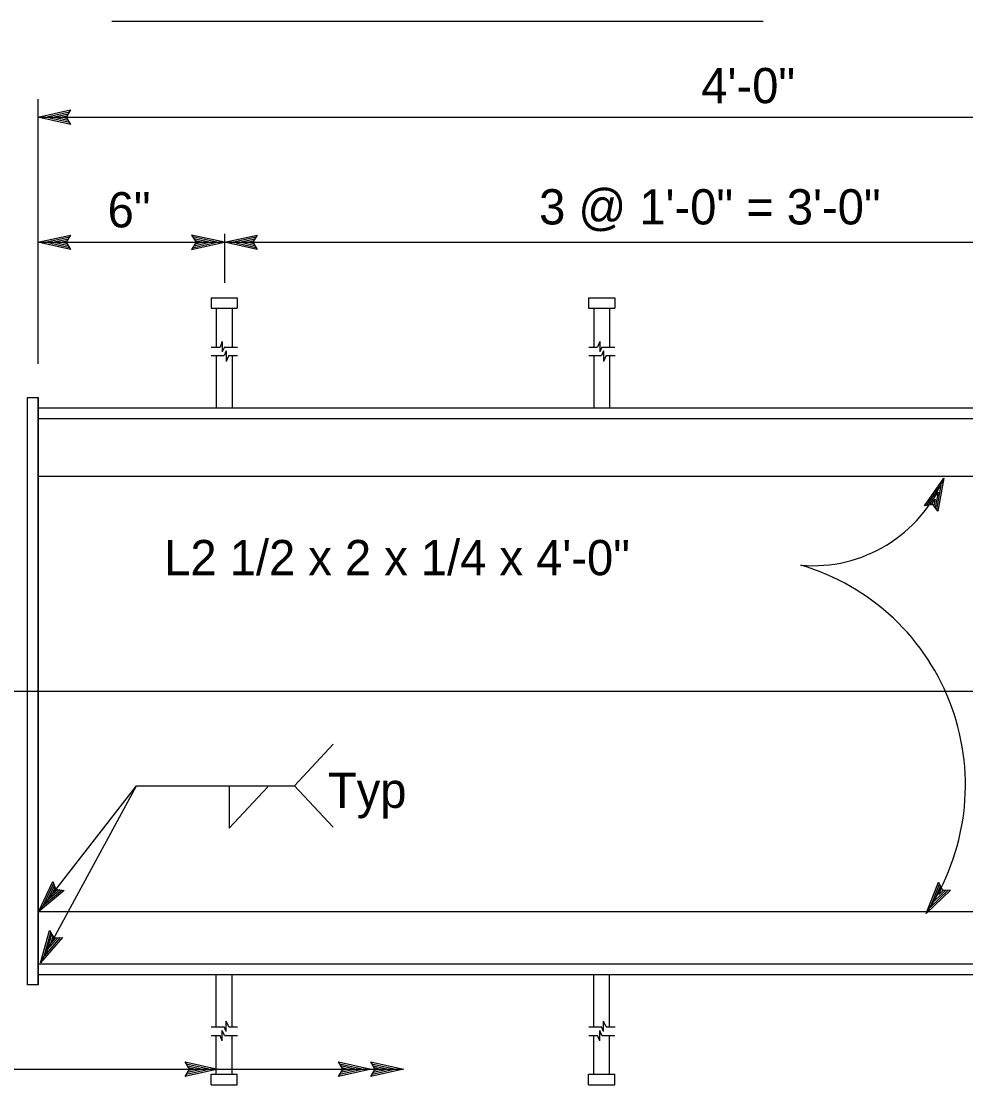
# Model space of a CAD drawing. Extents: x 0 to 2.83, y 0 to 1.83.
# Drawn here: x 1.2332 to 1.5459, y 0.6407 to 0.9926 of the extents above; entities that cross this region are included whole.
import ezdxf

# ---------------------------------------------------------------- set-up
doc = ezdxf.new("R2010")
doc.units = 0
for name, color, linetype in [('201 Center and Station Line', 7, 'Continuous'), ('212 Leaders and Dim Lines', 7, 'Continuous'), ('214 Text and Titles', 7, 'Continuous'), ('220 Structural Steel', 7, 'Continuous'), ('Default', 7, 'Continuous')]:
    doc.layers.add(name, color=color, linetype=linetype)

msp = doc.modelspace()

# ---------------------------------------------------------------- linework, layer by layer
at = {"layer": '201 Center and Station Line'}
msp.add_line((1.2020198048027368, 0.7709202056198098), (1.7708149526880077, 0.7709202056198098), dxfattribs=at)
at = {"layer": '212 Leaders and Dim Lines'}
for p, q in [((1.238667752318216, 0.9668566735636118), (1.238667752318216, 0.8792307836952341)), ((1.238667752318216, 0.9608921630193932), (1.2495206680939452, 0.963296995928586)), ((1.238667752318216, 0.9608921630193932), (1.7386859913241277, 0.9608921630193932)), ((1.2495206680939452, 0.9584676452569193), (1.238667752318216, 0.9608921630193932)), ((1.238667752318216, 0.9608921630193932), (1.238667752318216, 0.9608921630193932)), ((1.2491269710283206, 0.95911068379744), (1.2411644478760546, 0.9608888822105128)), ((1.241184132729336, 0.9608954438282734), (1.249094162939518, 0.9626473957703047)), ((1.2436644242427743, 0.9608856014016327), (1.2487759244781376, 0.9620207612741849)), ((1.2487070274916534, 0.9597602839557212), (1.2436644242427743, 0.9608856014016327)), ((1.2461644006094923, 0.9608856014016327), (1.2483494193237121, 0.9613711611159036)), ((1.2483887890302745, 0.9603901992607212), (1.2461644006094923, 0.9608856014016327)), ((1.2495206680939452, 0.963296995928586), (1.2480738313777733, 0.9608921630193932)), ((1.2480738313777733, 0.9608921630193932), (1.2495206680939452, 0.9584676452569193)), ((1.2495206680939452, 0.9632937151197059), (1.2495206680939452, 0.9632937151197059)), ((1.2495206680939452, 0.9584676452569193), (1.2495206680939452, 0.9584676452569193)), ((1.238667752318216, 0.9194686700978828), (1.2495206680939452, 0.9218735030070755)), ((1.238667752318216, 0.9194686700978828), (1.7386859913241277, 0.9194686700978828)), ((1.2495206680939452, 0.9170441523354088), (1.238667752318216, 0.9194686700978828)), ((1.238667752318216, 0.9194686700978828), (1.238667752318216, 0.9194686700978828)), ((1.2491269710283206, 0.9176871908759295), (1.2411644478760546, 0.9194653892890027)), ((1.241184132729336, 0.9194719509067629), (1.249094162939518, 0.9212239028487943)), ((1.2436644242427743, 0.9194621084801223), (1.2487759244781376, 0.9205972683526744)), ((1.2487070274916534, 0.918336791034211), (1.2436644242427743, 0.9194621084801223)), ((1.2461644006094923, 0.9194621084801223), (1.2483494193237121, 0.9199476681943932)), ((1.2483887890302745, 0.9189667063392107), (1.2461644006094923, 0.9194621084801223)), ((1.2495206680939452, 0.9218735030070755), (1.2480738313777733, 0.9194686700978828)), ((1.2480738313777733, 0.9194686700978828), (1.2495206680939452, 0.9170441523354088)), ((1.2495206680939452, 0.9218702221981951), (1.2495206680939452, 0.9218702221981951)), ((1.300432260297018, 0.9194686700978828), (1.2895826253301694, 0.9218735030070755)), ((1.2895826253301694, 0.9218735030070755), (1.2910261812374608, 0.9194686700978828)), ((1.2895826253301694, 0.9218702221981951), (1.2895826253301694, 0.9218702221981951)), ((1.2910261812374608, 0.9194686700978828), (1.2895826253301694, 0.9170441523354088)), ((1.2895826253301694, 0.9170441523354088), (1.300432260297018, 0.9194686700978828)), ((1.2899730415869148, 0.9176871908759295), (1.2979355647391793, 0.9194653892890027)), ((1.297915879885898, 0.9194719509067629), (1.2900058496757159, 0.9212239028487943)), ((1.2954355883724613, 0.9194621084801223), (1.290327368945977, 0.9205972683526744)), ((1.2903962659324615, 0.918336791034211), (1.2954355883724613, 0.9194621084801223)), ((1.2907145043938417, 0.9189667063392107), (1.2929356120057418, 0.9194621084801223)), ((1.2929356120057418, 0.9194621084801223), (1.2907505932915235, 0.9199476681943932)), ((1.300432260297018, 0.9194686700978828), (1.3112818952638683, 0.9218735030070755)), ((1.300432260297018, 0.9194686700978828), (1.300432260297018, 0.9194686700978828)), ((1.3112818952638683, 0.9170441523354088), (1.300432260297018, 0.9194686700978828)), ((1.300432260297018, 0.9194686700978828), (1.300432260297018, 0.9194686700978828)), ((1.3108914790071227, 0.9176871908759295), (1.302928955854857, 0.9194653892890027)), ((1.302948640708138, 0.9194719509067629), (1.310855390109441, 0.9212239028487943)), ((1.3054289322215764, 0.9194621084801223), (1.3105371516480606, 0.9205972683526744)), ((1.3104682546615762, 0.918336791034211), (1.3054289322215764, 0.9194621084801223)), ((1.3079256277794151, 0.9194621084801223), (1.3101106464936334, 0.9199476681943932)), ((1.3101500162001958, 0.9189667063392107), (1.3079256277794151, 0.9194621084801223)), ((1.3112818952638683, 0.9218735030070755), (1.309835058547696, 0.9194686700978828)), ((1.309835058547696, 0.9194686700978828), (1.3112818952638683, 0.9170441523354088)), ((1.3112818952638683, 0.9218702221981951), (1.3112818952638683, 0.9218702221981951)), ((1.2495206680939452, 0.9170441523354088), (1.2495206680939452, 0.9170441523354088)), ((1.2895826253301694, 0.9170441523354088), (1.2895826253301694, 0.9170441523354088)), ((1.3112818952638683, 0.9170441523354088), (1.3112818952638683, 0.9170441523354088)), ((1.5322437171841228, 0.8323018432022916), (1.5386478561182892, 0.8413896838004686)), ((1.5386478561182892, 0.8413896838004686), (1.5367023364523265, 0.830448186184974)), ((1.5386478561182892, 0.8413896838004686), (1.5386478561182892, 0.8413896838004686)), ((1.5329884607999305, 0.832416671513099), (1.5376898599252686, 0.8390865559665625)), ((1.537686579116388, 0.8390668711132813), (1.5362659888712586, 0.8310912247254948)), ((1.5337528892690193, 0.8325577462949478), (1.5367253021144869, 0.836780147323776)), ((1.534451701560503, 0.8326102392370311), (1.5357640251125857, 0.8344737386809895)), ((1.5357640251125857, 0.8344737386809895), (1.5353736088558418, 0.8322690351134895)), ((1.5367253021144869, 0.836780147323776), (1.5358099564369097, 0.8316259965729688)), ((1.5350356855411802, 0.8327086635034374), (1.5322437171841228, 0.8323018432022916)), ((1.5322437171841228, 0.8323018432022916), (1.5322437171841228, 0.8323018432022916)), ((1.5367023364523265, 0.830448186184974), (1.5350356855411802, 0.8327086635034374)), ((1.5367023364523265, 0.830448186184974), (1.5367023364523265, 0.830448186184974)), ((1.5328112971203993, 0.6973752971948437), (1.5368926233673772, 0.7077131259763801)), ((1.5368926233673772, 0.7077098451675), (1.5368926233673772, 0.7077098451675)), ((1.5368926233673772, 0.7077098451675), (1.5380769953731335, 0.7051639374764583)), ((1.5408919293923526, 0.7050097394590885), (1.5328112971203993, 0.6973752971948437)), ((1.5401406241587836, 0.7050425475478905), (1.5342089217033668, 0.699442206789375)), ((1.5342154833211283, 0.6994618916426562), (1.5371944577843573, 0.7069946288316146)), ((1.5356098270952165, 0.7015123971927864), (1.537535661907898, 0.7063811175710156)), ((1.5393663532630557, 0.7050556707834115), (1.5356098270952165, 0.7015123971927864)), ((1.5370107324870645, 0.7035793067873176), (1.5378342155159972, 0.7056626204262499)), ((1.5386675409715704, 0.705144252623177), (1.5370107324870645, 0.7035793067873176)), ((1.5380769953731335, 0.7051639374764583), (1.5408919293923526, 0.7050097394590885)), ((1.5408919293923526, 0.7050097394590885), (1.5408919293923526, 0.7050097394590885)), ((1.5328112971203993, 0.6973752971948437), (1.5328112971203993, 0.6973752971948437)), ((1.2888969362742055, 0.6458262438263463), (1.2874500995580334, 0.6482507615888203)), ((1.2874500995580334, 0.6482507615888203), (1.2874500995580334, 0.6482507615888203)), ((1.2874500995580334, 0.6482507615888203), (1.2983030153337627, 0.6458262438263463)), ((1.3396248031799873, 0.6458426478707473), (1.3381779664638151, 0.6482671656332213)), ((1.3381779664638151, 0.6482671656332213), (1.3381779664638151, 0.6482671656332213)), ((1.3381779664638151, 0.6482671656332213), (1.349027601430664, 0.6458426478707473)), ((1.3385683827205608, 0.6476241270927005), (1.3465309058728265, 0.6458459286796275)), ((1.3503366441738673, 0.6458262438263463), (1.3488898074576952, 0.6482507615888203)), ((1.3488898074576952, 0.6482507615888203), (1.3488898074576952, 0.6482507615888203)), ((1.3488898074576952, 0.6482507615888203), (1.3597394424245455, 0.6458262438263463)), ((1.2228829230932303, 0.6458262438263463), (1.3597394424245455, 0.6458262438263463)), ((1.2983030153337627, 0.6458262438263463), (1.2874500995580334, 0.6434214109171537)), ((1.2874500995580334, 0.6434214109171537), (1.2888969362742055, 0.6458262438263463)), ((1.2878437966236596, 0.6476077230482995), (1.2958063197759255, 0.6458295246352265)), ((1.2957866349226443, 0.6458196822085859), (1.2878766047124606, 0.6440710110754349)), ((1.293306343409206, 0.6458295246352265), (1.2881981239827218, 0.6446976455715546)), ((1.2882670209692062, 0.6469581228900181), (1.293306343409206, 0.6458295246352265)), ((1.2885852594305864, 0.6463282075850182), (1.290806367042488, 0.6458328054441067)), ((1.290806367042488, 0.6458328054441067), (1.2886213483282682, 0.6453472457298359)), ((1.2983030153337627, 0.6458262438263463), (1.2983030153337627, 0.6458262438263463)), ((1.349027601430664, 0.6458426478707473), (1.3381779664638151, 0.6434378149615546)), ((1.3381779664638151, 0.6434378149615546), (1.3396248031799873, 0.6458426478707473)), ((1.3465112210195453, 0.6458393670618671), (1.3386011908093616, 0.6440874151198359)), ((1.344030929506107, 0.6458492094885078), (1.3389227100796228, 0.6447140496159557)), ((1.3389916070661072, 0.6469745269344193), (1.344030929506107, 0.6458492094885078)), ((1.3393098455274877, 0.6463446116294193), (1.3415342339482683, 0.6458492094885078)), ((1.3415342339482683, 0.6458492094885078), (1.3393459344251692, 0.6453636497742369)), ((1.3597394424245455, 0.6458262438263463), (1.3488898074576952, 0.6434214109171537)), ((1.3488898074576952, 0.6434214109171537), (1.3503366441738673, 0.6458262438263463)), ((1.349027601430664, 0.6458426478707473), (1.349027601430664, 0.6458426478707473)), ((1.3492802237144408, 0.6476077230482995), (1.3572427468667065, 0.6458295246352265)), ((1.3572230620134254, 0.6458196822085859), (1.3493130318032434, 0.6440710110754349)), ((1.354742770499987, 0.6458295246352265), (1.3496345510735028, 0.6446976455715546)), ((1.3497034480599872, 0.6469581228900181), (1.354742770499987, 0.6458295246352265)), ((1.3500216865213677, 0.6463282075850182), (1.3522460749421483, 0.6458328054441067)), ((1.3522460749421483, 0.6458328054441067), (1.35006105622793, 0.6453472457298359)), ((1.3597394424245455, 0.6458262438263463), (1.3597394424245455, 0.6458262438263463)), ((1.2874500995580334, 0.6434214109171537), (1.2874500995580334, 0.6434214109171537)), ((1.3381779664638151, 0.6434378149615546), (1.3381779664638151, 0.6434378149615546)), ((1.3488898074576952, 0.6434214109171537), (1.3488898074576952, 0.6434214109171537))]:
    msp.add_line(p, q, dxfattribs=at)
for centre, radius, start, end in [((1.4952310243697098, 0.8594450346961588), 0.04702125677832135, 265.2204833333334, 337.4207916666667), ((1.4699784391978148, 0.7398221640512552), 0.07582830689003937, 325.9580222222222, 73.6588888888889)]:
    msp.add_arc(centre, radius, start, end, dxfattribs=at)
at = {"layer": '214 Text and Titles'}
for p, q in [((1.2631543541878663, 0.9926201305252044), (1.4787776180767551, 0.9926201305252044)), ((1.3236374215067326, 0.7396245697115025), (1.3364424185661845, 0.7533514740662942)), ((1.2388547584243876, 0.6978762767108516), (1.2712789925874877, 0.7396245697115025)), ((1.23950435858267, 0.6810457271553828), (1.2712789925874877, 0.7396245697115025)), ((1.2712789925874877, 0.7396245697115025), (1.3236374215067326, 0.7396245697115025)), ((1.3020136101772797, 0.7394145979431692), (1.3020136101772797, 0.7255236531443672)), ((1.3020136101772797, 0.7255236531443672), (1.3148186072367316, 0.7392505574991588)), ((1.3236374215067326, 0.7396245697115025), (1.3364424185661845, 0.7258976653567109)), ((1.2388547584243876, 0.6978762767108516), (1.2436119313006904, 0.7079188326931692)), ((1.2388547584243876, 0.6978762767108516), (1.2436119313006904, 0.7079188326931692)), ((1.2436119313006904, 0.7079188326931692), (1.2436119313006904, 0.7079188326931692)), ((1.2436119313006904, 0.7079188326931692), (1.2446257012446755, 0.7053040280156431)), ((1.2436119313006904, 0.7079188326931692), (1.2436119313006904, 0.7079188326931692)), ((1.2436119313006904, 0.7079188326931692), (1.2446257012446755, 0.7053040280156431)), ((1.2474242312194925, 0.7049595430832213), (1.2388547584243876, 0.6978762767108516)), ((1.2474242312194925, 0.7049595430832213), (1.2388547584243876, 0.6978762767108516)), ((1.2466762067948058, 0.7050448441141067), (1.2403868961714462, 0.6998447620389765)), ((1.2466762067948058, 0.7050448441141067), (1.2403868961714462, 0.6998447620389765)), ((1.240393457789206, 0.6998677277011379), (1.2438645535844657, 0.7071872123128828)), ((1.240393457789206, 0.6998677277011379), (1.2438645535844657, 0.7071872123128828)), ((1.2419223147273837, 0.701819808984862), (1.244163107192565, 0.7065474545812421)), ((1.2419223147273837, 0.701819808984862), (1.244163107192565, 0.7065474545812421)), ((1.2459019358990764, 0.7051104602917109), (1.2419223147273837, 0.701819808984862)), ((1.2459019358990764, 0.7051104602917109), (1.2419223147273837, 0.701819808984862)), ((1.2434577332833214, 0.7037915751218671), (1.2444157294763418, 0.7058158342009557)), ((1.2434577332833214, 0.7037915751218671), (1.2444157294763418, 0.7058158342009557)), ((1.2452129660342317, 0.7052416926469192), (1.2434577332833214, 0.7037915751218671)), ((1.2452129660342317, 0.7052416926469192), (1.2434577332833214, 0.7037915751218671)), ((1.2446257012446755, 0.7053040280156431), (1.2474242312194925, 0.7049595430832213)), ((1.2446257012446755, 0.7053040280156431), (1.2474242312194925, 0.7049595430832213)), ((1.2474242312194925, 0.7049595430832213), (1.2474242312194925, 0.7049595430832213)), ((1.2474242312194925, 0.7049595430832213), (1.2474242312194925, 0.7049595430832213)), ((1.2388547584243876, 0.6978762767108516), (1.2388547584243876, 0.6978762767108516)), ((1.2388547584243876, 0.6978762767108516), (1.2388547584243876, 0.6978762767108516)), ((1.23950435858267, 0.6810457271553828), (1.2425653532679044, 0.6917313216782213)), ((1.240698573015065, 0.6832602731495234), (1.242932803862488, 0.691048913431138)), ((1.241889506638581, 0.6854354494371016), (1.2433330625458725, 0.690468210259341)), ((1.2425620724590236, 0.6917313216782213), (1.2439892243219146, 0.6893133655335077)), ((1.2425653532679044, 0.6917313216782213), (1.2425653532679044, 0.6917313216782213)), ((1.246807439150013, 0.6894281938443151), (1.23950435858267, 0.6810457271553828)), ((1.2460561339164453, 0.6893921049466327), (1.240695292206186, 0.6832405882962421)), ((1.2452818630207159, 0.6893297695779088), (1.241889506638581, 0.6854354494371016)), ((1.2430837210709764, 0.6876335913868411), (1.243700513140456, 0.6897825212033775)), ((1.2445797699203516, 0.68934945443119), (1.2430837210709764, 0.6876335913868411)), ((1.2439892243219146, 0.6893133655335077), (1.246807439150013, 0.6894281938443151)), ((1.246807439150013, 0.6894281938443151), (1.246807439150013, 0.6894281938443151)), ((1.23950435858267, 0.6810457271553828), (1.23950435858267, 0.6810457271553828))]:
    msp.add_line(p, q, dxfattribs=at)
at = {"layer": '220 Structural Steel'}
for p, q in [((1.2960130107353784, 0.9011289484575182), (1.2960130107353784, 0.8976545718533775)), ((1.2960130107353784, 0.9011289484575182), (1.3046940310324093, 0.9011289484575182)), ((1.3046940310324093, 0.9011289484575182), (1.3046940310324093, 0.8976545718533775)), ((1.4210118290713152, 0.9011289484575182), (1.4210118290713152, 0.8976545718533775)), ((1.4210118290713152, 0.9011289484575182), (1.429692849368346, 0.9011289484575182)), ((1.429692849368346, 0.9011289484575182), (1.429692849368346, 0.8976545718533775)), ((1.2960130107353784, 0.8976545718533775), (1.3046940310324093, 0.8976545718533775)), ((1.2977485586330075, 0.8976545718533775), (1.2977485586330075, 0.8847905202340807)), ((1.3029584831347787, 0.8976545718533775), (1.3029584831347787, 0.8847905202340807)), ((1.4210118290713152, 0.8976545718533775), (1.429692849368346, 0.8976545718533775)), ((1.4227506577778266, 0.8976545718533775), (1.4227506577778266, 0.8847905202340807)), ((1.427957301470717, 0.8976545718533775), (1.427957301470717, 0.8847905202340807)), ((1.296052380441941, 0.8847905202340807), (1.2989952660074866, 0.8847905202340807)), ((1.2997432904321748, 0.8866441772513983), (1.2989952660074866, 0.8847905202340807)), ((1.2997432904321748, 0.8866441772513983), (1.2997432904321748, 0.883173081456138)), ((1.3004519451502992, 0.8847905202340807), (1.2997432904321748, 0.883173081456138)), ((1.300996559424414, 0.8835306896240808), (1.3003305552217328, 0.8819591821704609)), ((1.3004519451502992, 0.8847905202340807), (1.3047334007389717, 0.8847905202340807)), ((1.300996559424414, 0.8835306896240808), (1.300996559424414, 0.88005631301994)), ((1.4210544795867583, 0.8847905202340807), (1.423994084343425, 0.8847905202340807)), ((1.4247421087681116, 0.8866441772513983), (1.423994084343425, 0.8847905202340807)), ((1.4247421087681116, 0.8866441772513983), (1.4247421087681116, 0.883173081456138)), ((1.4254540442951182, 0.8847905202340807), (1.4247421087681116, 0.883173081456138)), ((1.425995377760352, 0.8835306896240808), (1.42533265436655, 0.8819591821704609)), ((1.4254540442951182, 0.8847905202340807), (1.4297322190749084, 0.8847905202340807)), ((1.425995377760352, 0.8835306896240808), (1.425995377760352, 0.88005631301994)), ((1.2960950309573824, 0.8819591821704609), (1.3003305552217328, 0.8819591821704609)), ((1.2977485586330075, 0.8819591821704609), (1.2977485586330075, 0.864669319371763)), ((1.3018725353954301, 0.8819591821704609), (1.300996559424414, 0.88005631301994)), ((1.3018725353954301, 0.8819591821704609), (1.304776051254415, 0.8819591821704609)), ((1.3029584831347787, 0.8819591821704609), (1.3029584831347787, 0.864669319371763)), ((1.4210938492933207, 0.8819591821704609), (1.42533265436655, 0.8819591821704609)), ((1.4227506577778266, 0.8819591821704609), (1.4227506577778266, 0.864669319371763)), ((1.4268713537313669, 0.8819591821704609), (1.425995377760352, 0.88005631301994)), ((1.4268713537313669, 0.8819591821704609), (1.4297748695903516, 0.8819591821704609)), ((1.427957301470717, 0.8819591821704609), (1.427957301470717, 0.864669319371763)), ((1.23524914946504, 0.8681404151670234), (1.2387202452602997, 0.8681404151670234)), ((1.23524914946504, 0.6736999960725963), (1.23524914946504, 0.8681404151670234)), ((1.2387202452602997, 0.8681404151670234), (1.2387202452602997, 0.6736999960725963)), ((1.2387202452602997, 0.6736999960725963), (1.2387202452602997, 0.8681404151670234)), ((1.2387202452602997, 0.864669319371763), (1.738722080221811, 0.864669319371763)), ((1.2387202452602997, 0.8611982235765026), (1.738722080221811, 0.8611982235765026)), ((1.2387202452602997, 0.8421006350848098), (1.738722080221811, 0.8421006350848098)), ((1.2387202452602997, 0.6980042282571797), (1.703997999033686, 0.6980042282571797)), ((1.2387202452602997, 0.6806421876631171), (1.703997999033686, 0.6806421876631171)), ((1.2387202452602997, 0.6771710918678567), (1.703997999033686, 0.6771710918678567)), ((1.2977485586330075, 0.6598287361270755), (1.2977485586330075, 0.6771185989257734)), ((1.3029584831347787, 0.6598287361270755), (1.3029584831347787, 0.6771185989257734)), ((1.4227506577778266, 0.6598287361270755), (1.4227506577778266, 0.6771185989257734)), ((1.427957301470717, 0.6598287361270755), (1.427957301470717, 0.6771185989257734)), ((1.2387202452602997, 0.6736999960725963), (1.23524914946504, 0.6736999960725963)), ((1.300996559424414, 0.6582572286734557), (1.300996559424414, 0.6617316052775962)), ((1.3018725353954301, 0.6598287361270755), (1.300996559424414, 0.6617316052775962)), ((1.425995377760352, 0.6582572286734557), (1.425995377760352, 0.6617316052775962)), ((1.4268713537313669, 0.6598287361270755), (1.425995377760352, 0.6617316052775962)), ((1.2960950309573824, 0.6598287361270755), (1.3003305552217328, 0.6598287361270755)), ((1.2997432904321748, 0.6551437410461379), (1.2997432904321748, 0.6586148368413984)), ((1.3004519451502992, 0.6569973980634557), (1.2997432904321748, 0.6586148368413984)), ((1.300996559424414, 0.6582572286734557), (1.3003305552217328, 0.6598287361270755)), ((1.3018725353954301, 0.6598287361270755), (1.304776051254415, 0.6598287361270755)), ((1.4210938492933207, 0.6598287361270755), (1.42533265436655, 0.6598287361270755)), ((1.4247421087681116, 0.6551437410461379), (1.4247421087681116, 0.6586148368413984)), ((1.4254540442951182, 0.6569973980634557), (1.4247421087681116, 0.6586148368413984)), ((1.425995377760352, 0.6582572286734557), (1.42533265436655, 0.6598287361270755)), ((1.4268713537313669, 0.6598287361270755), (1.4297748695903516, 0.6598287361270755)), ((1.296052380441941, 0.6569973980634557), (1.2989952660074866, 0.6569973980634557)), ((1.2977485586330075, 0.6441333464441588), (1.2977485586330075, 0.6569973980634557)), ((1.2997432904321748, 0.6551437410461379), (1.2989952660074866, 0.6569973980634557)), ((1.3004519451502992, 0.6569973980634557), (1.3047334007389717, 0.6569973980634557)), ((1.3029584831347787, 0.6441333464441588), (1.3029584831347787, 0.6569973980634557)), ((1.4210544795867583, 0.6569973980634557), (1.423994084343425, 0.6569973980634557)), ((1.4227506577778266, 0.6441333464441588), (1.4227506577778266, 0.6569973980634557)), ((1.4247421087681116, 0.6551437410461379), (1.423994084343425, 0.6569973980634557)), ((1.4254540442951182, 0.6569973980634557), (1.4297322190749084, 0.6569973980634557)), ((1.427957301470717, 0.6441333464441588), (1.427957301470717, 0.6569973980634557)), ((1.2960130107353784, 0.6406589698400182), (1.2960130107353784, 0.6441333464441588)), ((1.2960130107353784, 0.6441333464441588), (1.3046940310324093, 0.6441333464441588)), ((1.3046940310324093, 0.6406589698400182), (1.3046940310324093, 0.6441333464441588)), ((1.4210118290713152, 0.6406589698400182), (1.4210118290713152, 0.6441333464441588)), ((1.4210118290713152, 0.6441333464441588), (1.429692849368346, 0.6441333464441588)), ((1.429692849368346, 0.6406589698400182), (1.429692849368346, 0.6441333464441588)), ((1.2960130107353784, 0.6406589698400182), (1.3046940310324093, 0.6406589698400182)), ((1.4210118290713152, 0.6406589698400182), (1.429692849368346, 0.6406589698400182))]:
    msp.add_line(p, q, dxfattribs=at)
at = {"layer": 'Default'}
msp.add_line((1.300432260297018, 0.9223131313970233), (1.300432260297018, 0.9060311117663477), dxfattribs=at)

# ---------------------------------------------------------------- texts
at = {"layer": '212 Leaders and Dim Lines'}
for s, p in [('4\'-0"', (1.4583474341280855, 0.9655049803049661)), ('6"', (1.2617661885572842, 0.9244049751390442)), ('3 @ 1\'-0" = 3\'-0"', (1.4046367384530756, 0.925377406891138))]:
    msp.add_text(s, height=0.01166655703418261, dxfattribs=at).set_placement(p)
at = {"layer": '214 Text and Titles'}
for s, p in [('L2 1/2 x 2 x 1/4 x 4\'-0"', (1.2805018487378013, 0.8092827528205828)), ('Typ', (1.3347211079580976, 0.7322776766417312))]:
    msp.add_text(s, height=0.01166655703418261, dxfattribs=at).set_placement(p)

doc.saveas('drawing.dxf')
